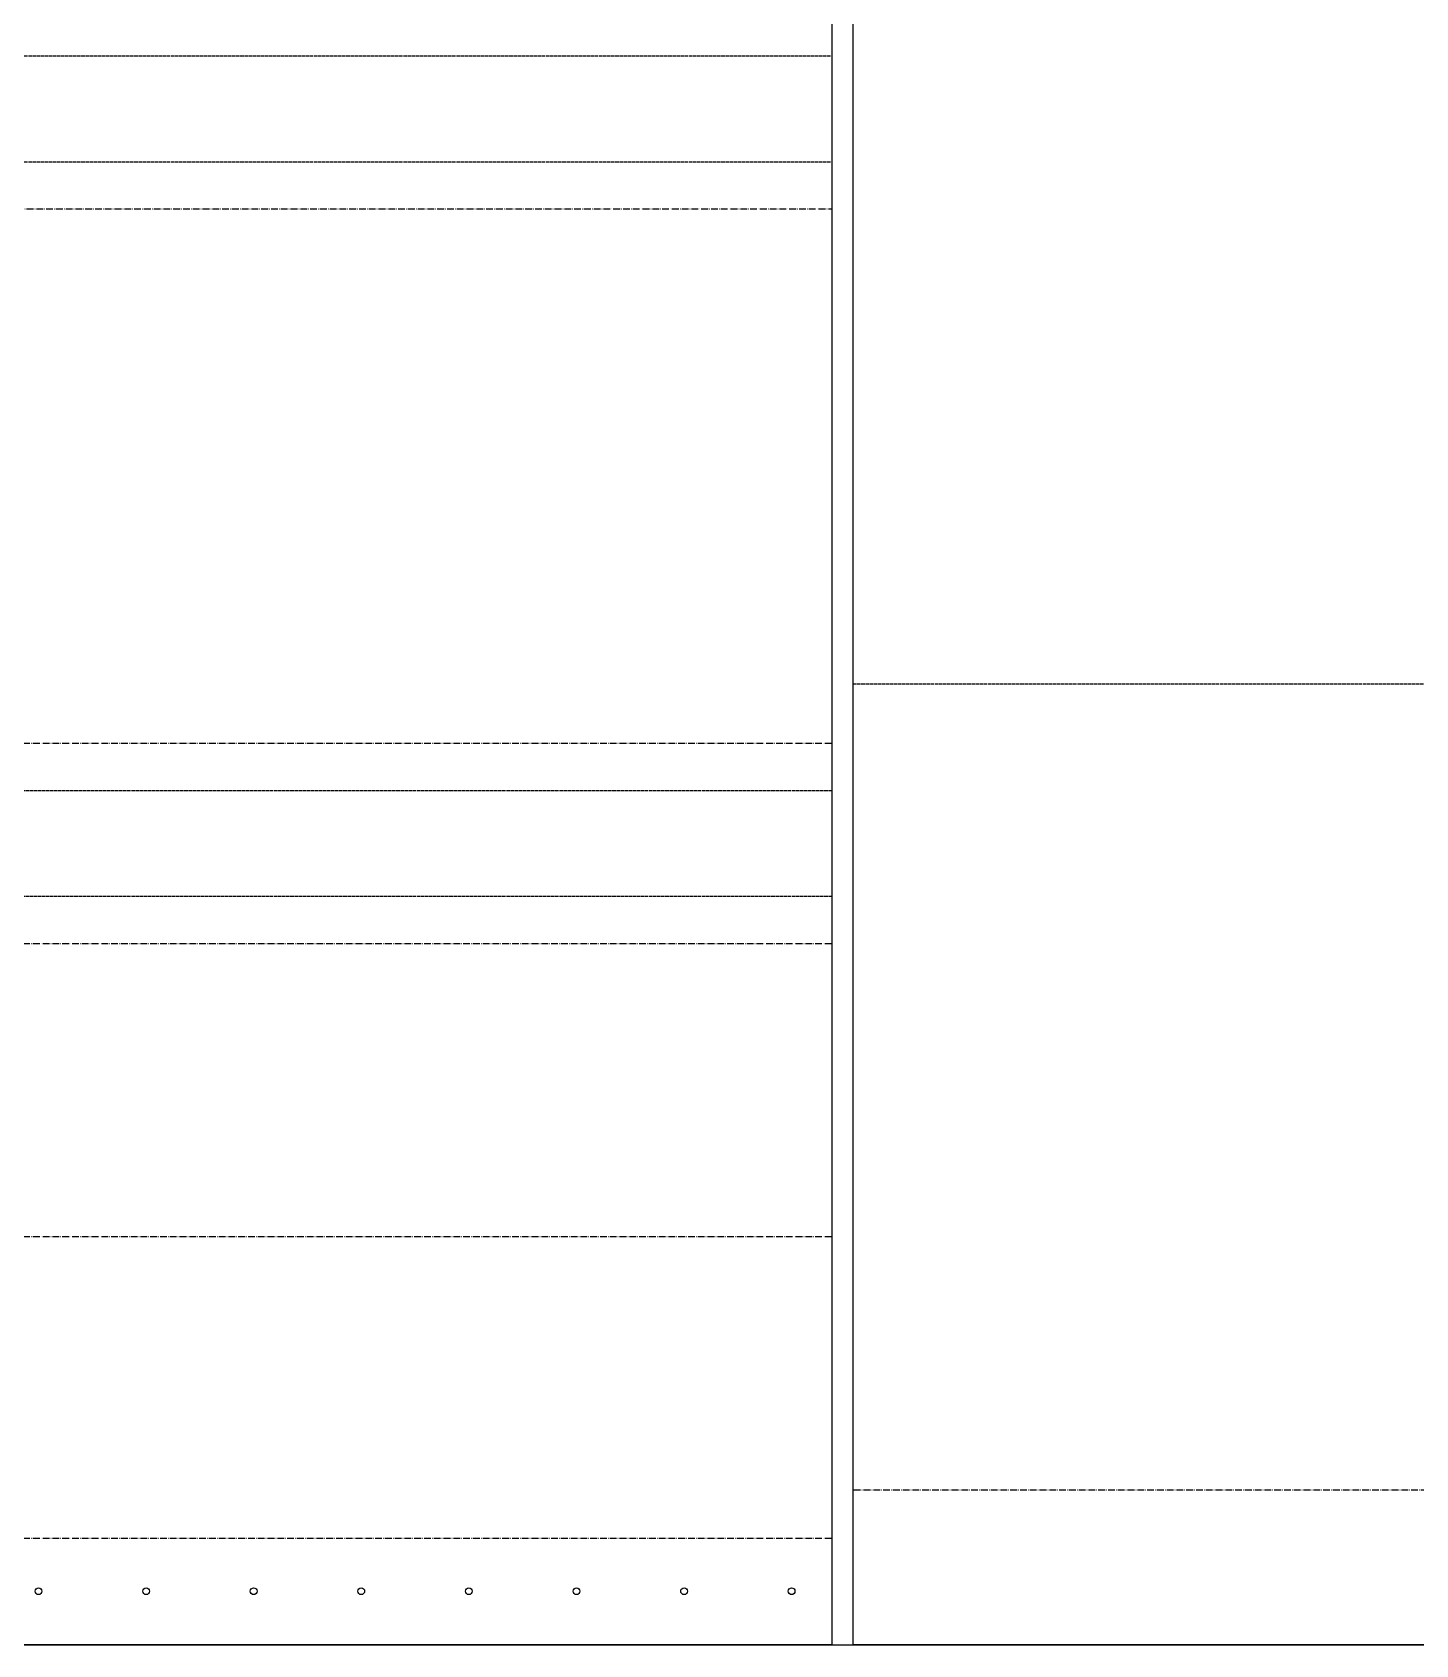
# Model space of a CAD drawing. Header units: millimetres. Extents: x 0 to 2536, y 0 to 1219.
# Drawn here: x 1501 to 2018, y 0 to 603 of the extents above; entities that cross this region are included whole.
import ezdxf

# ---------------------------------------------------------------- set-up
doc = ezdxf.new("R2010")
doc.units = ezdxf.units.MM
doc.linetypes.add('DASHDOT', pattern=[3.556, 2.54, -0.508, 0, -0.508])
doc.linetypes.add('DASHED', pattern=[1.524, 1.27, -0.254])
for name, color, linetype in [('CUT', 7, 'CONTINUOUS'), ('ETCH', 8, 'CONTINUOUS'), ('HOLE', 6, 'CONTINUOUS'), ('MOUNTAIN', 5, 'DASHDOT'), ('VALLEY', 1, 'DASHED')]:
    doc.layers.add(name, color=color, linetype=linetype)

msp = doc.modelspace()

# ---------------------------------------------------------------- linework, layer by layer
at = {"layer": 'CUT'}
for points in [[(1800, 0), (0, 0), (0, 873.95), (1800, 873.95), (1800, 0)], [(1808, 0), (1808, 864.84), (2308, 864.84), (2308, 0), (1808, 0)]]:
    msp.add_lwpolyline(points, close=True, dxfattribs=at)
at = {"layer": 'ETCH'}
msp.add_lwpolyline([(0, 0), (2438, 0), (2438, 1219), (0, 1219)], close=True, dxfattribs=at)
at = {"layer": 'HOLE'}
for centre in [(1503.41, 20), (1543.64, 20), (1583.86, 20), (1624.09, 20), (1664.32, 20), (1704.55, 20), (1744.77, 20), (1785, 20)]:
    msp.add_circle(centre, 1.25, dxfattribs=at)
at = {"layer": 'MOUNTAIN'}
for p, q in [((0, 536.97), (1800, 536.97)), ((1800, 336.97), (0, 336.97)), ((1800, 262.15), (0, 262.15)), ((1800, 152.55), (0, 152.55)), ((2308, 57.82), (1808, 57.82)), ((1800, 39.71), (0, 39.71))]:
    msp.add_line(p, q, dxfattribs=at)
at = {"layer": 'VALLEY'}
for p, q in [((0, 594.19), (1800, 594.19)), ((0, 554.59), (1800, 554.59)), ((1808, 359.32), (2308, 359.32)), ((1800, 319.36), (0, 319.36)), ((1800, 279.76), (0, 279.76))]:
    msp.add_line(p, q, dxfattribs=at)

doc.saveas('drawing.dxf')
